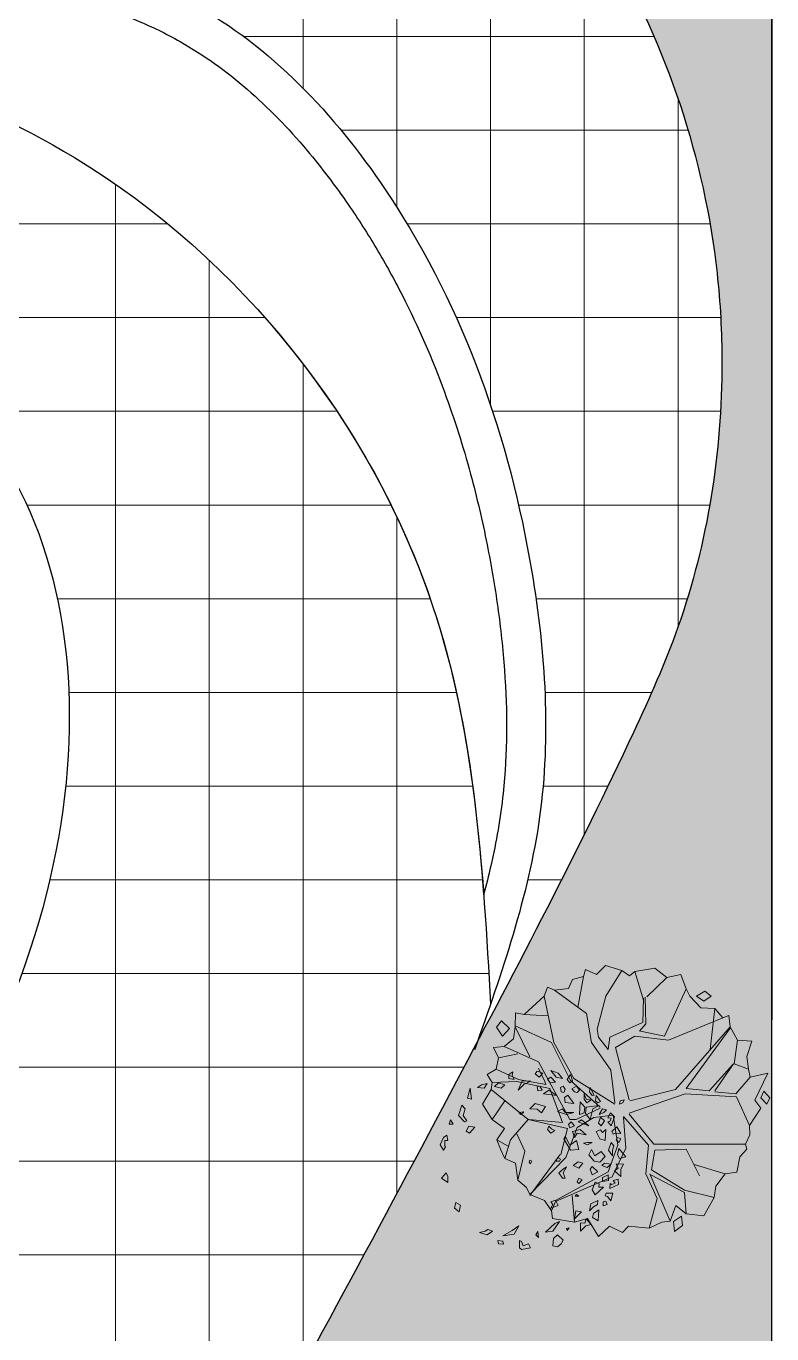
# Model space of a CAD drawing. Header units: inches. Extents: x -12 to 20935469, y -1604 to 24729220.
# Drawn here: x 20833780.5 to 20833875.9, y 24710458.7 to 24710626.2 of the extents above; entities that cross this region are included whole.
import ezdxf

# ---------------------------------------------------------------- set-up
doc = ezdxf.new("R2010")
doc.units = ezdxf.units.IN
doc.header["$LTSCALE"] = 0.03
doc.header["$MEASUREMENT"] = 0
doc.linetypes.add('ACAD_ISO08W100', pattern=[36, 24, -3, 6, -3])
for name, color, linetype, lineweight in [('green_.25', 82, 'Continuous', 0), ('Grid Line', 252, 'Continuous', 18), ('Hatch', 253, 'Continuous', 15), ('hatch-1', 253, 'Continuous', 5), ('ILLUSTR-TREE', 74, 'Continuous', 0), ('Main Wall', 7, 'Continuous', 30), ('wind.', 150, 'Continuous', 20)]:
    doc.layers.add(name, color=color, linetype=linetype, lineweight=lineweight)
doc.styles.add('ATTR', font='romans.shx', dxfattribs={"width": 0.8, "height": 0.7})

# ---------------------------------------------------------------- blocks, each defined once
blk = doc.blocks.new('fff')
at = {"layer": 'Grid Line', "color": 252, "linetype": 'ACAD_ISO08W100', "lineweight": 9, "ltscale": 80, "true_color": 0x939598}
blk.add_line((20832773.78, 24723521.1), (20832773.78, 24724698.78), dxfattribs=at)
blk = doc.blocks.new('GRN1')
at = {"layer": 'ILLUSTR-TREE', "true_color": 0x30441d}
h = blk.add_hatch(color=89, dxfattribs=at)
h.paths.add_polyline_path([(0.2571, -0.0526), (0.2603, -0.0695), (0.2735, -0.0695), (0.2817, -0.0569), (0.2702, -0.059)])
h.paths.add_polyline_path([(0.2406, -0.0821), (0.2308, -0.0927), (0.2357, -0.1137), (0.2472, -0.1011)])
h.paths.add_polyline_path([(0.1897, 0.2148), (0.1848, 0.2064), (0.1914, 0.2), (0.2078, 0.2021)])
h.paths.add_polyline_path([(0.193, 0.1853), (0.1848, 0.1727), (0.1963, 0.1642), (0.2127, 0.1642), (0.1963, 0.1706)])
h.paths.add_polyline_path([(0.1864, 0.1053), (0.2012, 0.1032), (0.2094, 0.1137), (0.1831, 0.1327)])
h.paths.add_polyline_path([(0.2603, 0.0969), (0.2653, 0.0779), (0.285, 0.0611), (0.2768, 0.0842)])
h.paths.add_polyline_path([(0.2078, 0.08), (0.2242, 0.0547), (0.2127, 0.0379), (0.2111, 0.0547)])
h.paths.add_polyline_path([(0.2521, -0.0021), (0.2538, -0.0274), (0.2242, -0.04), (0.2423, -0.0232)])
h.paths.add_polyline_path([(0.2653, 0.0253), (0.2751, 0.0126), (0.2833, 0.019), (0.2768, 0.0358)])
h.paths.add_polyline_path([(0.2373, 0.0274), (0.2357, 0.019), (0.2226, 0.0211), (0.2242, 0.0337)])
h.paths.add_polyline_path([(0.2488, 0.0758), (0.2472, 0.059), (0.2587, 0.0505), (0.2653, 0.0611)])
h.paths.add_polyline_path([(0.2094, 0.1958), (0.2078, 0.1895), (0.2193, 0.1811), (0.2324, 0.1832)])
h.paths.add_polyline_path([(0.2291, 0.1263), (0.2193, 0.1348), (0.2176, 0.1432), (0.2242, 0.1495), (0.2373, 0.1411)])
h.paths.add_polyline_path([(0.2373, 0.099), (0.2275, 0.1053), (0.2176, 0.1011), (0.2193, 0.0927), (0.2324, 0.0905)])
h.paths.add_polyline_path([(0.2538, 0.1284), (0.2472, 0.12), (0.2571, 0.1116), (0.2735, 0.1221)])
h.paths.add_polyline_path([(0.1963, -0.1853), (0.1996, -0.1979), (0.2308, -0.1895)])
h.paths.add_polyline_path([(0.2456, -0.1369), (0.2308, -0.1453), (0.2324, -0.1663), (0.2406, -0.1537)])
h.paths.add_polyline_path([(0.0402, 0.1474), (0.0386, 0.1221), (0.0731, 0.1011), (0.0813, 0.1053), (0.0534, 0.12), (0.0682, 0.1411)])
h.paths.add_polyline_path([(0.0731, 0.278), (0.0616, 0.2716), (0.0698, 0.2632), (0.078, 0.2674)])
h.paths.add_polyline_path([(-0.2275, -0.0884), (-0.2226, -0.0526), (-0.1963, -0.0379), (-0.2111, -0.059)])
h.paths.add_polyline_path([(0.0205, 0.2527), (0.0386, 0.24), (0.0616, 0.2485), (0.0517, 0.2569), (0.0386, 0.2527)])
h.paths.add_polyline_path([(-0.2406, 0.099), (-0.2242, 0.0821), (-0.2357, 0.0695), (-0.2587, 0.0674), (-0.262, 0.0821), (-0.2521, 0.0927)])
h.paths.add_polyline_path([(-0.2324, 0.0232), (-0.2242, 0.0147), (-0.2143, 0.0211)])
h.paths.add_polyline_path([(-0.1307, 0.2358), (-0.1344, 0.2232), (-0.1226, 0.2231), (-0.1198, 0.2319)])
h.paths.add_polyline_path([(-0.1039, 0.2299), (-0.106, 0.2367), (-0.1191, 0.2474), (-0.0951, 0.2536), (-0.0951, 0.2327)])
h.paths.add_polyline_path([(-0.0555, 0.2396), (-0.0585, 0.2217), (-0.0467, 0.2215), (-0.0384, 0.2388)])
h.paths.add_polyline_path([(-0.0771, 0.224), (-0.1, 0.1981), (-0.0846, 0.1897), (-0.0609, 0.1985), (-0.0663, 0.2109), (-0.0766, 0.2096)])
h.paths.add_polyline_path([(-0.216, 0.0442), (-0.2127, 0.0674), (-0.1831, 0.0884), (-0.1897, 0.0737)])
h.paths.add_polyline_path([(-0.1421, 0.0611), (-0.1339, 0.0842), (-0.1174, 0.0758), (-0.1224, 0.0611), (-0.1306, 0.0674)])
h.paths.add_polyline_path([(-0.1812, 0.2081), (-0.1707, 0.1899), (-0.1581, 0.1935), (-0.1472, 0.2104)])
h.paths.add_polyline_path([(-0.2132, 0.1534), (-0.187, 0.1527), (-0.1886, 0.166), (-0.1749, 0.1708), (-0.1924, 0.186), (-0.1969, 0.1696)])
h.paths.add_polyline_path([(-0.15, 0.1808), (-0.1283, 0.1846), (-0.118, 0.2068), (-0.1309, 0.2058), (-0.1372, 0.1936)])
h.paths.add_polyline_path([(-0.1536, 0.1558), (-0.1749, 0.1348), (-0.1503, 0.139)])
h.paths.add_polyline_path([(-0.1043, 0.1474), (-0.1043, 0.1369), (-0.0994, 0.1411)])
h.paths.add_polyline_path([(-0.2028, 0.1179), (-0.2111, 0.1116), (-0.2045, 0.1095)])
h.paths.add_polyline_path([(-0.0205, 0.099), (-0.032, 0.0863), (-0.0485, 0.0969), (-0.0485, 0.1053), (-0.032, 0.099), (-0.014, 0.1095)])
h.paths.add_polyline_path([(0.0189, 0.2295), (0.0008, 0.2127), (0.0041, 0.1958), (0.0238, 0.179), (0.0402, 0.1874), (0.0205, 0.1979), (0.0337, 0.2169)])
h.paths.add_polyline_path([(-0.0287, 0.2064), (-0.0386, 0.1895), (-0.0205, 0.1832), (-0.0123, 0.1895)])
h.paths.add_polyline_path([(-0.0534, 0.1579), (-0.0649, 0.1474), (-0.06, 0.1432), (-0.0485, 0.1474)])
h.paths.add_polyline_path([(0.0178, 0.294), (0.0123, 0.2737), (0.0238, 0.2674), (0.0435, 0.2716)])
h.paths.add_polyline_path([(-0.0435, 0.278), (-0.0255, 0.259), (-0.0172, 0.2695), (-0.0041, 0.2632), (-0.0057, 0.2864), (-0.0205, 0.278)])
h.paths.add_polyline_path([(-0.0808, 0.244), (-0.0685, 0.2712), (-0.0515, 0.2704), (-0.056, 0.254), (-0.0646, 0.2603), (-0.0686, 0.2503), (-0.0653, 0.2447)])
h.paths.add_polyline_path([(0.0041, 0.0021), (-0.0041, -0.0021), (0.0008, -0.0063), (0.0074, -0.0042)])
h.paths.add_polyline_path([(0.0041, 0.0884), (0.0107, 0.0905), (0.0156, 0.0821), (0.0041, 0.0779)])
h.paths.add_polyline_path([(-0.0025, 0.16), (-0.0172, 0.1474), (-0.009, 0.1306), (0.0025, 0.1453)])
h.paths.add_polyline_path([(-0.0057, 0.2485), (-0.0156, 0.2358), (-0.009, 0.219), (-0.0025, 0.2274)])
h.paths.add_polyline_path([(0.0616, 0.1895), (0.055, 0.1748), (0.06, 0.1621), (0.0616, 0.1748)])
h.paths.add_polyline_path([(0.1634, 0.2337), (0.1552, 0.2253), (0.1486, 0.2106), (0.1667, 0.2211)])
h.paths.add_polyline_path([(0.1552, 0.1327), (0.1486, 0.1095), (0.1585, 0.0821), (0.1667, 0.0969), (0.1552, 0.1053)])
h.paths.add_polyline_path([(0.0994, 0.0737), (0.0912, 0.0611), (0.1027, 0.0505), (0.1125, 0.0547), (0.1043, 0.0632)])
h.paths.add_polyline_path([(0.1569, -0.0232), (0.1486, -0.0316), (0.1552, -0.0379)])
h.paths.add_polyline_path([(0.1536, 0.0316), (0.1651, 0.019), (0.1667, -0.0042), (0.1831, 0.0126), (0.1733, 0.0442)])
h.paths.add_polyline_path([(0.1027, 0.2316), (0.0682, 0.2295), (0.0731, 0.2127), (0.0961, 0.2021), (0.101, 0.2148), (0.0928, 0.2211)])
h.paths.add_polyline_path([(0.1289, 0.2274), (0.1142, 0.2169), (0.1224, 0.2085), (0.1404, 0.2148)])
h.paths.add_polyline_path([(0.0862, 0.1706), (0.0912, 0.1432), (0.078, 0.1348), (0.0961, 0.1284), (0.1027, 0.1516)])
h.paths.add_polyline_path([(0.1339, 0.1832), (0.1667, 0.1916), (0.1766, 0.2106), (0.1716, 0.1706), (0.1519, 0.1685)])
h.paths.add_polyline_path([(0.1257, 0.1453), (0.1142, 0.179), (0.1322, 0.1558)])
h.paths.add_polyline_path([(0.1536, 0.1642), (0.1486, 0.1495), (0.1881, 0.1516), (0.1716, 0.1663)])
h.paths.add_polyline_path([(0.1142, 0.1348), (0.1076, 0.12), (0.1174, 0.1158), (0.1257, 0.1242)])
h.paths.add_polyline_path([(0.0879, 0.2548), (0.0912, 0.2611), (0.0895, 0.278), (0.1109, 0.2653), (0.0961, 0.2506)])
h.paths.add_polyline_path([(0.1142, 0.2485), (0.1421, 0.259), (0.1536, 0.2464), (0.1388, 0.2379), (0.1371, 0.2485), (0.1273, 0.2443), (0.1257, 0.2379)])
h.paths.add_polyline_path([(-0.2521, -0.0084), (-0.2653, -0.0021), (-0.2702, -0.0295), (-0.2653, -0.0358), (-0.2423, -0.0358), (-0.2456, -0.0295), (-0.2587, -0.0253)])
h.paths.add_polyline_path([(-0.2538, -0.0863), (-0.2439, -0.0884), (-0.2423, -0.1032), (-0.2521, -0.1011)])
h.paths.add_polyline_path([(0.055, -0.2822), (0.0386, -0.2716), (0.0485, -0.2653), (0.0517, -0.2674), (0.0682, -0.2674), (0.0682, -0.259), (0.0846, -0.2611), (0.078, -0.2716)])
h.paths.add_polyline_path([(-0.1322, -0.219), (-0.1536, -0.2232), (-0.1421, -0.2379), (-0.124, -0.2337)])
h.paths.add_polyline_path([(-0.2176, -0.16), (-0.2242, -0.1369), (-0.2127, -0.12), (-0.2078, -0.1348), (-0.2127, -0.1432)])
h.paths.add_polyline_path([(-0.0485, -0.278), (-0.0616, -0.259), (-0.0435, -0.259), (-0.032, -0.2632)])
h.paths.add_polyline_path([(0.1289, -0.2), (0.1257, -0.2064), (0.1454, -0.2253), (0.1782, -0.2148), (0.1667, -0.2043), (0.1454, -0.2106)])
h.paths.add_polyline_path([(0.1191, -0.2548), (0.1322, -0.2506), (0.1191, -0.2422)])
h.paths.add_polyline_path([(0.1092, -0.1748), (0.0912, -0.1916), (0.0977, -0.2021), (0.1125, -0.1937)])
at = {"layer": 'ILLUSTR-TREE', "color": 89, "true_color": 0x30441d}
for p, q in [((-0.0057, 0.2864), (-0.0205, 0.278)), ((-0.0041, 0.2632), (-0.0057, 0.2864)), ((0.0178, 0.294), (0.0123, 0.2737)), ((0.0435, 0.2716), (0.0178, 0.294)), ((-0.1191, 0.2474), (-0.0951, 0.2536)), ((-0.106, 0.2367), (-0.1191, 0.2474)), ((-0.0951, 0.2536), (-0.0951, 0.2327)), ((-0.0808, 0.244), (-0.0685, 0.2712)), ((-0.0653, 0.2447), (-0.0808, 0.244)), ((-0.0646, 0.2603), (-0.0686, 0.2503)), ((-0.0686, 0.2503), (-0.0653, 0.2447)), ((-0.0685, 0.2712), (-0.0515, 0.2704)), ((-0.056, 0.254), (-0.0646, 0.2603)), ((-0.0515, 0.2704), (-0.056, 0.254)), ((-0.0205, 0.278), (-0.0435, 0.278)), ((-0.0435, 0.278), (-0.0255, 0.259)), ((-0.0255, 0.259), (-0.0172, 0.2695)), ((-0.0172, 0.2695), (-0.0041, 0.2632)), ((-0.0057, 0.2485), (-0.0156, 0.2358)), ((-0.0025, 0.2274), (-0.0057, 0.2485)), ((0.0123, 0.2737), (0.0238, 0.2674)), ((0.0386, 0.2527), (0.0205, 0.2527)), ((0.0205, 0.2527), (0.0386, 0.24)), ((0.0238, 0.2674), (0.0435, 0.2716)), ((0.0517, 0.2569), (0.0386, 0.2527)), ((0.0386, 0.24), (0.0616, 0.2485)), ((0.0616, 0.2485), (0.0517, 0.2569)), ((0.0731, 0.278), (0.0616, 0.2716)), ((0.0616, 0.2716), (0.0698, 0.2632)), ((0.0698, 0.2632), (0.078, 0.2674)), ((0.078, 0.2674), (0.0731, 0.278)), ((0.0879, 0.2548), (0.0912, 0.2611)), ((0.0961, 0.2506), (0.0879, 0.2548)), ((0.0895, 0.278), (0.1109, 0.2653)), ((0.0912, 0.2611), (0.0895, 0.278)), ((0.1109, 0.2653), (0.0961, 0.2506)), ((0.1142, 0.2485), (0.1421, 0.259)), ((0.1257, 0.2379), (0.1142, 0.2485)), ((0.1273, 0.2443), (0.1257, 0.2379)), ((0.1371, 0.2485), (0.1273, 0.2443)), ((0.1388, 0.2379), (0.1371, 0.2485)), ((0.1536, 0.2464), (0.1388, 0.2379)), ((0.1421, 0.259), (0.1536, 0.2464)), ((-0.1472, 0.2104), (-0.1812, 0.2081)), ((-0.1812, 0.2081), (-0.1707, 0.1899)), ((-0.1581, 0.1935), (-0.1472, 0.2104)), ((-0.1309, 0.2058), (-0.1372, 0.1936)), ((-0.1307, 0.2358), (-0.1344, 0.2232)), ((-0.1344, 0.2232), (-0.1226, 0.2231)), ((-0.118, 0.2068), (-0.1309, 0.2058)), ((-0.1198, 0.2319), (-0.1307, 0.2358)), ((-0.1283, 0.1846), (-0.118, 0.2068)), ((-0.1226, 0.2231), (-0.1198, 0.2319)), ((-0.1039, 0.2299), (-0.106, 0.2367)), ((-0.0951, 0.2327), (-0.1039, 0.2299)), ((-0.0771, 0.224), (-0.1, 0.1981)), ((-0.0766, 0.2096), (-0.0771, 0.224)), ((-0.0663, 0.2109), (-0.0766, 0.2096)), ((-0.0609, 0.1985), (-0.0663, 0.2109)), ((-0.0555, 0.2396), (-0.0585, 0.2217)), ((-0.0585, 0.2217), (-0.0467, 0.2215)), ((-0.0384, 0.2388), (-0.0555, 0.2396)), ((-0.0467, 0.2215), (-0.0384, 0.2388)), ((-0.0287, 0.2064), (-0.0386, 0.1895)), ((-0.0123, 0.1895), (-0.0287, 0.2064)), ((-0.0156, 0.2358), (-0.009, 0.219)), ((-0.009, 0.219), (-0.0025, 0.2274)), ((0.0189, 0.2295), (0.0008, 0.2127)), ((0.0008, 0.2127), (0.0041, 0.1958)), ((0.0337, 0.2169), (0.0189, 0.2295)), ((0.0205, 0.1979), (0.0337, 0.2169)), ((0.1027, 0.2316), (0.0682, 0.2295)), ((0.0682, 0.2295), (0.0731, 0.2127)), ((0.0731, 0.2127), (0.0961, 0.2021)), ((0.0928, 0.2211), (0.1027, 0.2316)), ((0.101, 0.2148), (0.0928, 0.2211)), ((0.0961, 0.2021), (0.101, 0.2148)), ((0.1289, 0.2274), (0.1142, 0.2169)), ((0.1142, 0.2169), (0.1224, 0.2085)), ((0.1224, 0.2085), (0.1404, 0.2148)), ((0.1404, 0.2148), (0.1289, 0.2274)), ((0.1552, 0.2253), (0.1486, 0.2106)), ((0.1486, 0.2106), (0.1667, 0.2211)), ((0.1634, 0.2337), (0.1552, 0.2253)), ((0.1667, 0.2211), (0.1634, 0.2337)), ((0.1667, 0.1916), (0.1766, 0.2106)), ((0.1766, 0.2106), (0.1716, 0.1706)), ((0.1897, 0.2148), (0.1848, 0.2064)), ((0.1848, 0.2064), (0.1914, 0.2)), ((0.2078, 0.2021), (0.1897, 0.2148)), ((-0.1969, 0.1696), (-0.2132, 0.1534)), ((-0.1924, 0.186), (-0.1969, 0.1696)), ((-0.1749, 0.1708), (-0.1924, 0.186)), ((-0.1886, 0.166), (-0.1749, 0.1708)), ((-0.187, 0.1527), (-0.1886, 0.166)), ((-0.1707, 0.1899), (-0.1581, 0.1935)), ((-0.1372, 0.1936), (-0.15, 0.1808)), ((-0.15, 0.1808), (-0.1283, 0.1846)), ((-0.1, 0.1981), (-0.0846, 0.1897)), ((-0.0846, 0.1897), (-0.0609, 0.1985)), ((-0.0386, 0.1895), (-0.0205, 0.1832)), ((-0.0205, 0.1832), (-0.0123, 0.1895)), ((0.0041, 0.1958), (0.0238, 0.179)), ((0.0402, 0.1874), (0.0205, 0.1979)), ((0.0238, 0.179), (0.0402, 0.1874)), ((0.0616, 0.1895), (0.055, 0.1748)), ((0.055, 0.1748), (0.06, 0.1621)), ((0.06, 0.1621), (0.0616, 0.1748)), ((0.0616, 0.1748), (0.0616, 0.1895)), ((0.1027, 0.1516), (0.0862, 0.1706)), ((0.0862, 0.1706), (0.0912, 0.1432)), ((0.1142, 0.179), (0.1322, 0.1558)), ((0.1257, 0.1453), (0.1142, 0.179)), ((0.1339, 0.1832), (0.1667, 0.1916)), ((0.1519, 0.1685), (0.1339, 0.1832)), ((0.1536, 0.1642), (0.1486, 0.1495)), ((0.1716, 0.1706), (0.1519, 0.1685)), ((0.1716, 0.1663), (0.1536, 0.1642)), ((0.1881, 0.1516), (0.1716, 0.1663)), ((0.193, 0.1853), (0.1848, 0.1727)), ((0.1848, 0.1727), (0.1963, 0.1642)), ((0.1914, 0.2), (0.2078, 0.2021)), ((0.1963, 0.1706), (0.193, 0.1853)), ((0.2127, 0.1642), (0.1963, 0.1706)), ((0.1963, 0.1642), (0.2127, 0.1642)), ((0.2094, 0.1958), (0.2078, 0.1895)), ((0.2078, 0.1895), (0.2193, 0.1811)), ((0.2324, 0.1832), (0.2094, 0.1958)), ((0.2193, 0.1811), (0.2324, 0.1832)), ((-0.2132, 0.1534), (-0.187, 0.1527)), ((-0.1536, 0.1558), (-0.1749, 0.1348)), ((-0.1749, 0.1348), (-0.1503, 0.139)), ((-0.1503, 0.139), (-0.1536, 0.1558)), ((-0.0994, 0.1411), (-0.1043, 0.1474)), ((-0.1043, 0.1474), (-0.1043, 0.1369)), ((-0.1043, 0.1369), (-0.0994, 0.1411)), ((-0.0534, 0.1579), (-0.0649, 0.1474)), ((-0.0649, 0.1474), (-0.06, 0.1432)), ((-0.06, 0.1432), (-0.0485, 0.1474)), ((-0.0485, 0.1474), (-0.0534, 0.1579)), ((-0.0025, 0.16), (-0.0172, 0.1474)), ((-0.0172, 0.1474), (-0.009, 0.1306)), ((-0.009, 0.1306), (0.0025, 0.1453)), ((0.0025, 0.1453), (-0.0025, 0.16)), ((0.0402, 0.1474), (0.0386, 0.1221)), ((0.0386, 0.1221), (0.0731, 0.1011)), ((0.0682, 0.1411), (0.0402, 0.1474)), ((0.0534, 0.12), (0.0682, 0.1411)), ((0.0912, 0.1432), (0.078, 0.1348)), ((0.078, 0.1348), (0.0961, 0.1284)), ((0.0961, 0.1284), (0.1027, 0.1516)), ((0.1142, 0.1348), (0.1076, 0.12)), ((0.1257, 0.1242), (0.1142, 0.1348)), ((0.1174, 0.1158), (0.1257, 0.1242)), ((0.1322, 0.1558), (0.1257, 0.1453)), ((0.1486, 0.1495), (0.1881, 0.1516)), ((0.1552, 0.1327), (0.1486, 0.1095)), ((0.1552, 0.1053), (0.1552, 0.1327)), ((0.2094, 0.1137), (0.1831, 0.1327)), ((0.1831, 0.1327), (0.1864, 0.1053)), ((0.2176, 0.1432), (0.2242, 0.1495)), ((0.2193, 0.1348), (0.2176, 0.1432)), ((0.2291, 0.1263), (0.2193, 0.1348)), ((0.2242, 0.1495), (0.2373, 0.1411)), ((0.2373, 0.1411), (0.2291, 0.1263)), ((0.2538, 0.1284), (0.2472, 0.12)), ((0.2735, 0.1221), (0.2538, 0.1284)), ((0.2571, 0.1116), (0.2735, 0.1221)), ((-0.262, 0.0821), (-0.2521, 0.0927)), ((-0.2587, 0.0674), (-0.262, 0.0821)), ((-0.2521, 0.0927), (-0.2406, 0.099)), ((-0.2406, 0.099), (-0.2242, 0.0821)), ((-0.2242, 0.0821), (-0.2357, 0.0695)), ((-0.2127, 0.0674), (-0.1831, 0.0884)), ((-0.2028, 0.1179), (-0.2111, 0.1116)), ((-0.2111, 0.1116), (-0.2045, 0.1095)), ((-0.2045, 0.1095), (-0.2028, 0.1179)), ((-0.1831, 0.0884), (-0.1897, 0.0737)), ((-0.1421, 0.0611), (-0.1339, 0.0842)), ((-0.1339, 0.0842), (-0.1174, 0.0758)), ((-0.0485, 0.1053), (-0.032, 0.099)), ((-0.0485, 0.0969), (-0.0485, 0.1053)), ((-0.032, 0.0863), (-0.0485, 0.0969)), ((-0.032, 0.099), (-0.014, 0.1095)), ((-0.0205, 0.099), (-0.032, 0.0863)), ((-0.014, 0.1095), (-0.0205, 0.099)), ((0.0041, 0.0884), (0.0107, 0.0905)), ((0.0041, 0.0779), (0.0041, 0.0884)), ((0.0156, 0.0821), (0.0041, 0.0779)), ((0.0107, 0.0905), (0.0156, 0.0821)), ((0.0813, 0.1053), (0.0534, 0.12)), ((0.0731, 0.1011), (0.0813, 0.1053)), ((0.1076, 0.12), (0.1174, 0.1158)), ((0.1486, 0.1095), (0.1585, 0.0821)), ((0.1667, 0.0969), (0.1552, 0.1053)), ((0.1585, 0.0821), (0.1667, 0.0969)), ((0.1864, 0.1053), (0.2012, 0.1032)), ((0.2012, 0.1032), (0.2094, 0.1137)), ((0.2275, 0.1053), (0.2176, 0.1011)), ((0.2176, 0.1011), (0.2193, 0.0927)), ((0.2193, 0.0927), (0.2324, 0.0905)), ((0.2373, 0.099), (0.2275, 0.1053)), ((0.2324, 0.0905), (0.2373, 0.099)), ((0.2472, 0.12), (0.2571, 0.1116)), ((0.2768, 0.0842), (0.2603, 0.0969)), ((0.2603, 0.0969), (0.2653, 0.0779)), ((0.285, 0.0611), (0.2768, 0.0842)), ((-0.2357, 0.0695), (-0.2587, 0.0674)), ((-0.1897, 0.0737), (-0.216, 0.0442)), ((-0.216, 0.0442), (-0.2127, 0.0674)), ((-0.1306, 0.0674), (-0.1421, 0.0611)), ((-0.1224, 0.0611), (-0.1306, 0.0674)), ((-0.1174, 0.0758), (-0.1224, 0.0611)), ((0.0994, 0.0737), (0.0912, 0.0611)), ((0.0912, 0.0611), (0.1027, 0.0505)), ((0.1043, 0.0632), (0.0994, 0.0737)), ((0.1027, 0.0505), (0.1125, 0.0547)), ((0.1125, 0.0547), (0.1043, 0.0632)), ((0.1733, 0.0442), (0.1536, 0.0316)), ((0.1831, 0.0126), (0.1733, 0.0442)), ((0.2111, 0.0547), (0.2078, 0.08)), ((0.2078, 0.08), (0.2242, 0.0547)), ((0.2127, 0.0379), (0.2111, 0.0547)), ((0.2242, 0.0547), (0.2127, 0.0379)), ((0.2488, 0.0758), (0.2472, 0.059)), ((0.2472, 0.059), (0.2587, 0.0505)), ((0.2653, 0.0611), (0.2488, 0.0758)), ((0.2587, 0.0505), (0.2653, 0.0611)), ((0.2653, 0.0779), (0.285, 0.0611)), ((-0.2143, 0.0211), (-0.2324, 0.0232)), ((-0.2324, 0.0232), (-0.2242, 0.0147)), ((-0.2242, 0.0147), (-0.2143, 0.0211)), ((0.0041, 0.0021), (-0.0041, -0.0021)), ((0.0074, -0.0042), (0.0041, 0.0021)), ((0.1536, 0.0316), (0.1651, 0.019)), ((0.1651, 0.019), (0.1667, -0.0042)), ((0.1667, -0.0042), (0.1831, 0.0126)), ((0.2226, 0.0211), (0.2242, 0.0337)), ((0.2357, 0.019), (0.2226, 0.0211)), ((0.2242, 0.0337), (0.2373, 0.0274)), ((0.2373, 0.0274), (0.2357, 0.019)), ((0.2768, 0.0358), (0.2653, 0.0253)), ((0.2653, 0.0253), (0.2751, 0.0126)), ((0.2751, 0.0126), (0.2833, 0.019)), ((0.2833, 0.019), (0.2768, 0.0358)), ((-0.2653, -0.0021), (-0.2702, -0.0295)), ((-0.2702, -0.0295), (-0.2653, -0.0358)), ((-0.2521, -0.0084), (-0.2653, -0.0021)), ((-0.2653, -0.0358), (-0.2423, -0.0358)), ((-0.2587, -0.0253), (-0.2521, -0.0084)), ((-0.2456, -0.0295), (-0.2587, -0.0253)), ((-0.2423, -0.0358), (-0.2456, -0.0295)), ((-0.2226, -0.0526), (-0.1963, -0.0379)), ((-0.1963, -0.0379), (-0.2111, -0.059)), ((-0.0041, -0.0021), (0.0008, -0.0063)), ((0.0008, -0.0063), (0.0074, -0.0042)), ((0.1569, -0.0232), (0.1486, -0.0316)), ((0.1486, -0.0316), (0.1552, -0.0379)), ((0.1552, -0.0379), (0.1569, -0.0232)), ((0.2242, -0.04), (0.2423, -0.0232)), ((0.2538, -0.0274), (0.2242, -0.04)), ((0.2423, -0.0232), (0.2521, -0.0021)), ((0.2521, -0.0021), (0.2538, -0.0274)), ((-0.2275, -0.0884), (-0.2226, -0.0526)), ((-0.2111, -0.059), (-0.2275, -0.0884)), ((0.2702, -0.059), (0.2571, -0.0526)), ((0.2571, -0.0526), (0.2603, -0.0695)), ((0.2603, -0.0695), (0.2735, -0.0695)), ((0.2817, -0.0569), (0.2702, -0.059)), ((0.2735, -0.0695), (0.2817, -0.0569)), ((-0.2521, -0.1011), (-0.2538, -0.0863)), ((-0.2538, -0.0863), (-0.2439, -0.0884)), ((-0.2423, -0.1032), (-0.2521, -0.1011)), ((-0.2439, -0.0884), (-0.2423, -0.1032)), ((-0.2242, -0.1369), (-0.2127, -0.12)), ((-0.2127, -0.12), (-0.2078, -0.1348)), ((0.2406, -0.0821), (0.2308, -0.0927)), ((0.2308, -0.0927), (0.2357, -0.1137)), ((0.2357, -0.1137), (0.2472, -0.1011)), ((0.2472, -0.1011), (0.2406, -0.0821)), ((-0.2176, -0.16), (-0.2242, -0.1369)), ((-0.2127, -0.1432), (-0.2176, -0.16)), ((-0.2078, -0.1348), (-0.2127, -0.1432)), ((0.2456, -0.1369), (0.2308, -0.1453)), ((0.2308, -0.1453), (0.2324, -0.1663)), ((0.2324, -0.1663), (0.2406, -0.1537)), ((0.2406, -0.1537), (0.2456, -0.1369)), ((0.1092, -0.1748), (0.0912, -0.1916)), ((0.0912, -0.1916), (0.0977, -0.2021)), ((0.0977, -0.2021), (0.1125, -0.1937)), ((0.1125, -0.1937), (0.1092, -0.1748)), ((0.1289, -0.2), (0.1257, -0.2064)), ((0.1454, -0.2106), (0.1289, -0.2)), ((0.2308, -0.1895), (0.1963, -0.1853)), ((0.1963, -0.1853), (0.1996, -0.1979)), ((0.1996, -0.1979), (0.2308, -0.1895)), ((-0.1322, -0.219), (-0.1536, -0.2232)), ((-0.1536, -0.2232), (-0.1421, -0.2379)), ((-0.1421, -0.2379), (-0.124, -0.2337)), ((-0.124, -0.2337), (-0.1322, -0.219)), ((0.1191, -0.2422), (0.1191, -0.2548)), ((0.1322, -0.2506), (0.1191, -0.2422)), ((0.1257, -0.2064), (0.1454, -0.2253)), ((0.1667, -0.2043), (0.1454, -0.2106)), ((0.1454, -0.2253), (0.1782, -0.2148)), ((0.1782, -0.2148), (0.1667, -0.2043)), ((-0.0616, -0.259), (-0.0435, -0.259)), ((-0.0485, -0.278), (-0.0616, -0.259)), ((-0.032, -0.2632), (-0.0485, -0.278)), ((-0.0435, -0.259), (-0.032, -0.2632)), ((0.0386, -0.2716), (0.0485, -0.2653)), ((0.055, -0.2822), (0.0386, -0.2716)), ((0.0485, -0.2653), (0.0517, -0.2674)), ((0.0517, -0.2674), (0.0682, -0.2674)), ((0.078, -0.2716), (0.055, -0.2822)), ((0.0682, -0.259), (0.0846, -0.2611)), ((0.0682, -0.2674), (0.0682, -0.259)), ((0.0846, -0.2611), (0.078, -0.2716)), ((0.1191, -0.2548), (0.1322, -0.2506))]:
    blk.add_line(p, q, dxfattribs=at)
blk = doc.blocks.new('TREE_009')
at = {"layer": 'ILLUSTR-TREE'}
for p, q in [((-12174.22, 13910.26), (-12175.66, 13905.24)), ((-12166.65, 13906.74), (-12174.22, 13910.26)), ((-12160.46, 13912.91), (-12166.65, 13906.74)), ((-12149.34, 13909.54), (-12160.46, 13912.91)), ((-12126.77, 13911.14), (-12140.45, 13908.76)), ((-12118.31, 13904.71), (-12126.77, 13911.14)), ((-12183.16, 13903.21), (-12185.91, 13897.04)), ((-12175.66, 13905.24), (-12183.16, 13903.21)), ((-12179.51, 13884.08), (-12175.66, 13905.24)), ((-12149.34, 13909.54), (-12160.26, 13891.83)), ((-12143.96, 13905.85), (-12149.34, 13909.54)), ((-12140.45, 13908.76), (-12143.96, 13905.85)), ((-12140.45, 13908.76), (-12134.4, 13889.01)), ((-12132.06, 13891.31), (-12118.31, 13904.71)), ((-12108.88, 13906.74), (-12118.31, 13904.71)), ((-12105.24, 13896.77), (-12108.88, 13906.74)), ((-12200.35, 13897.92), (-12202.62, 13891.83)), ((-12195.47, 13896.07), (-12200.35, 13897.92)), ((-12185.91, 13897.04), (-12195.47, 13896.07)), ((-12195.47, 13896.07), (-12173.46, 13879.85)), ((-12120.09, 13864.33), (-12105.24, 13896.77)), ((-12102.7, 13891.75), (-12105.24, 13896.77)), ((-12097.95, 13891.83), (-12092.45, 13895.36)), ((-12092.45, 13895.36), (-12088.05, 13891.83)), ((-12202.62, 13891.83), (-12216.38, 13879.14)), ((-12196.02, 13860.09), (-12202.62, 13891.83)), ((-12160.26, 13891.83), (-12166.31, 13869.26)), ((-12134.95, 13873.5), (-12134.4, 13890.42)), ((-12133.3, 13891.13), (-12132.75, 13872.79)), ((-12095.13, 13883.81), (-12102.7, 13891.75)), ((-12093, 13888.31), (-12097.95, 13891.83)), ((-12085.43, 13883.37), (-12095.13, 13883.81)), ((-12088.05, 13891.83), (-12093, 13888.31)), ((-12085.43, 13883.37), (-12088.74, 13855.16)), ((-12079.93, 13877.02), (-12085.43, 13883.37)), ((-12231.99, 13875), (-12235.43, 13870.59)), ((-12226.48, 13869.71), (-12231.99, 13875)), ((-12222.36, 13880.28), (-12222.43, 13870.68)), ((-12216.38, 13879.14), (-12222.36, 13880.28)), ((-12199.87, 13878.43), (-12216.38, 13879.14)), ((-12173.46, 13879.85), (-12170.16, 13860.09)), ((-12117.34, 13861.51), (-12079.93, 13877.02)), ((-12075.87, 13878.52), (-12079.93, 13877.02)), ((-12074.98, 13870.68), (-12075.87, 13878.52)), ((-12235.43, 13870.59), (-12231.3, 13864.41)), ((-12231.3, 13864.41), (-12226.48, 13869.71)), ((-12222.43, 13870.68), (-12223.73, 13862.65)), ((-12197.67, 13860.09), (-12222.43, 13871.38)), ((-12222.43, 13870.68), (-12212.52, 13850.22)), ((-12166.31, 13869.26), (-12165.21, 13863.62)), ((-12157.51, 13863.62), (-12135.5, 13873.5)), ((-12132.75, 13872.79), (-12137.15, 13867.85)), ((-12136.6, 13867.85), (-12120.09, 13864.33)), ((-12112.39, 13827.65), (-12074.98, 13870.68)), ((-12074.98, 13869.97), (-12105.24, 13828.35)), ((-12070.03, 13861.51), (-12074.98, 13870.68)), ((-12230.13, 13857.27), (-12237.49, 13856.48)), ((-12237.49, 13856.48), (-12233.98, 13849.52)), ((-12223.73, 13862.65), (-12230.13, 13857.27)), ((-12206.47, 13846.69), (-12230.13, 13857.27)), ((-12184.47, 13834), (-12197.67, 13860.09)), ((-12182.26, 13835.41), (-12196.02, 13860.09)), ((-12170.16, 13860.09), (-12156.96, 13841.05)), ((-12165.21, 13863.62), (-12158.61, 13855.16)), ((-12158.61, 13855.16), (-12157.51, 13863.62)), ((-12153.66, 13856.57), (-12140.45, 13864.33)), ((-12144.3, 13820.6), (-12153.66, 13856.57)), ((-12140.45, 13864.33), (-12117.34, 13861.51)), ((-12072.23, 13845.28), (-12070.03, 13861.51)), ((-12060.06, 13860.89), (-12070.03, 13861.51)), ((-12063.49, 13850.31), (-12060.06, 13860.89)), ((-12233.98, 13849.52), (-12235.63, 13841.76)), ((-12220.78, 13852.34), (-12233.98, 13849.52)), ((-12062.33, 13841.76), (-12063.49, 13850.31)), ((-12235.63, 13841.76), (-12241.62, 13837.97)), ((-12235.63, 13841.76), (-12220.23, 13834.7)), ((-12185.02, 13807.2), (-12206.47, 13846.69)), ((-12202.07, 13833.29), (-12206.47, 13842.46)), ((-12156.96, 13841.05), (-12154.21, 13818.48)), ((-12089.29, 13826.94), (-12072.78, 13845.28)), ((-12072.78, 13845.28), (-12085.43, 13826.94)), ((-12072.23, 13845.28), (-12062.33, 13841.76)), ((-12061.23, 13836.11), (-12062.33, 13841.76)), ((-12049.05, 13838.85), (-12061.23, 13836.11)), ((-12057.99, 13820.33), (-12049.05, 13838.85)), ((-12241.62, 13837.97), (-12238.38, 13832.59)), ((-12238.38, 13832.59), (-12238.93, 13827.65)), ((-12221.33, 13833.29), (-12238.38, 13832.59)), ((-12198.77, 13828.35), (-12221.33, 13833.29)), ((-12220.23, 13834.7), (-12201.52, 13831.18)), ((-12201.52, 13831.18), (-12202.07, 13833.29)), ((-12164.11, 13815.66), (-12184.47, 13834)), ((-12154.21, 13817.78), (-12182.26, 13835.41)), ((-12071.13, 13824.83), (-12061.23, 13836.11)), ((-12238.93, 13827.65), (-12245.05, 13817.69)), ((-12213.63, 13807.2), (-12238.93, 13827.65)), ((-12189.97, 13805.08), (-12198.77, 13828.35)), ((-12147.6, 13820.6), (-12150.36, 13819.89)), ((-12148.7, 13818.48), (-12147.6, 13820.6)), ((-12144.3, 13811.43), (-12105.79, 13824.83)), ((-12143.75, 13819.89), (-12112.39, 13827.65)), ((-12105.79, 13824.83), (-12070.58, 13822.71)), ((-12105.24, 13828.35), (-12089.29, 13826.94)), ((-12085.43, 13826.24), (-12071.13, 13824.83)), ((-12070.58, 13822.71), (-12061.78, 13802.96)), ((-12053.87, 13815.04), (-12057.99, 13820.33)), ((-12051.8, 13826.5), (-12053.87, 13822.1)), ((-12053.87, 13822.1), (-12049.74, 13817.69)), ((-12047.68, 13822.1), (-12051.8, 13826.5)), ((-12049.74, 13817.69), (-12047.68, 13822.1)), ((-12245.05, 13817.69), (-12238.38, 13807.2)), ((-12229.58, 13819.89), (-12238.38, 13807.2)), ((-12164.11, 13814.95), (-12180.61, 13807.2)), ((-12150.36, 13819.89), (-12150.9, 13817.78)), ((-12150.9, 13817.78), (-12148.7, 13818.48)), ((-12061.78, 13802.96), (-12053.87, 13815.04)), ((-12238.38, 13807.2), (-12229.92, 13800.94)), ((-12213.63, 13807.2), (-12225.73, 13793.09)), ((-12186.67, 13800.85), (-12213.63, 13807.2)), ((-12213.07, 13807.2), (-12189.97, 13805.08)), ((-12180.61, 13807.2), (-12185.02, 13807.2)), ((-12168.51, 13808.61), (-12180.06, 13801.55)), ((-12155.31, 13810.02), (-12168.51, 13808.61)), ((-12155.31, 13810.02), (-12152.01, 13789.56)), ((-12148.15, 13809.31), (-12131.1, 13789.56)), ((-12148.15, 13808.61), (-12146.5, 13787.45)), ((-12144.3, 13810.72), (-12127.25, 13790.27)), ((-12061.43, 13796.53), (-12061.78, 13802.96)), ((-12229.92, 13800.94), (-12235.08, 13793.09)), ((-12221.33, 13797.32), (-12215.83, 13785.33)), ((-12191.07, 13783.21), (-12186.67, 13800.85)), ((-12180.06, 13801.55), (-12187.77, 13781.1)), ((-12064.53, 13790.27), (-12061.43, 13796.53)), ((-12227.38, 13788.86), (-12235.08, 13793.09)), ((-12235.08, 13793.09), (-12232.68, 13786.83)), ((-12232.68, 13786.83), (-12229.58, 13780.39)), ((-12225.73, 13793.09), (-12229.58, 13780.39)), ((-12215.83, 13785.33), (-12220.78, 13765.58)), ((-12152.01, 13789.56), (-12158.61, 13771.22)), ((-12146.5, 13787.45), (-12155.86, 13767.7)), ((-12131.1, 13789.56), (-12132.75, 13769.81)), ((-12126.7, 13786.04), (-12128.9, 13772.63)), ((-12127.25, 13790.27), (-12064.53, 13790.27)), ((-12126.7, 13786.04), (-12105.24, 13786.74)), ((-12105.24, 13786.74), (-12095.89, 13768.4)), ((-12068.31, 13781.54), (-12063.49, 13786.83)), ((-12063.49, 13786.83), (-12064.53, 13790.27)), ((-12229.58, 13780.39), (-12222.36, 13777.13)), ((-12222.36, 13777.13), (-12220.78, 13765.58)), ((-12212.52, 13755), (-12191.62, 13783.21)), ((-12187.77, 13781.1), (-12212.52, 13755.71)), ((-12099.74, 13776.16), (-12078.28, 13769.81)), ((-12070.37, 13770.96), (-12068.31, 13781.54)), ((-12158.61, 13771.22), (-12194.92, 13751.47)), ((-12155.86, 13767.7), (-12194.92, 13750.77)), ((-12132.75, 13769.81), (-12125.05, 13752.89)), ((-12130, 13769.81), (-12116.24, 13737.37)), ((-12129.45, 13769.11), (-12106.34, 13757.12)), ((-12128.9, 13772.63), (-12106.34, 13758.53)), ((-12084.81, 13761.26), (-12078.28, 13769.81)), ((-12078.28, 13769.81), (-12070.37, 13770.96)), ((-12220.78, 13765.58), (-12214.79, 13760.38)), ((-12214.79, 13760.38), (-12212.52, 13755.71)), ((-12106.34, 13758.53), (-12085.98, 13753.59)), ((-12085.98, 13753.59), (-12084.81, 13761.26)), ((-12212.52, 13755.71), (-12202.42, 13751.56)), ((-12202.42, 13751.56), (-12197.67, 13744.42)), ((-12194.92, 13750.77), (-12197.67, 13744.42)), ((-12183.37, 13755), (-12181.71, 13736.66)), ((-12125.05, 13752.89), (-12130.55, 13732.43)), ((-12106.34, 13757.12), (-12105.24, 13742.31)), ((-12093.07, 13740.98), (-12085.98, 13753.59)), ((-12197.67, 13744.42), (-12196.91, 13739.22)), ((-12116.24, 13737.37), (-12112.32, 13748.04)), ((-12108.27, 13740.72), (-12113.77, 13737.19)), ((-12112.32, 13748.04), (-12105.24, 13742.31)), ((-12107.72, 13734.37), (-12108.27, 13740.72)), ((-12105.24, 13742.31), (-12093.07, 13740.98)), ((-12196.91, 13739.22), (-12181.71, 13736.66)), ((-12181.71, 13736.66), (-12172.84, 13739.22)), ((-12172.84, 13739.22), (-12165.28, 13726.88)), ((-12165.28, 13726.88), (-12157.71, 13733.93)), ((-12157.71, 13733.93), (-12148.77, 13729.52)), ((-12148.77, 13729.52), (-12144.65, 13733.93)), ((-12144.65, 13733.93), (-12130.55, 13732.43)), ((-12130.55, 13732.43), (-12121.95, 13736.57)), ((-12121.95, 13736.57), (-12116.24, 13737.37)), ((-12113.77, 13737.19), (-12113.22, 13730.14)), ((-12113.22, 13730.14), (-12107.72, 13734.37))]:
    blk.add_line(p, q, dxfattribs=at)
at = {"layer": 'ILLUSTR-TREE', "style": 'ATTR', "width": 0.8, "flags": 9}
blk.add_attdef('ESTCODE', (-12147.6, 13820.6), '', height=1.05, dxfattribs=at)

msp = doc.modelspace()

# ---------------------------------------------------------------- hatches: boundary and pattern name
at = {"layer": 'green_.25', "lineweight": 18}
h = msp.add_hatch(dxfattribs=at)
h.set_pattern_fill('AR-SAND', color=256, scale=5, angle=360)
h.set_pattern_definition([(37.5, (-9748.9194, 3429.13), (-0.3149667905, 9.634118845), [0, -7.6, 0, -8.5, 0, -8.125]), (7.5, (-9748.92, 3429.13), (8.8488835263, 14.110730326), [0, -4.1, 0, -6.85, 0, -2.625]), (327.5, (-9755.0694, 3429.13), (15.5707093088, 0.0282952677), [0, -2.5, 0, -9, 0, -11.75]), (317.5, (-9755.07, 3429.13), (15.030633023, 4.3883778247), [0, -1.25, 0, -5.9, 0, -6.75])])
edge = h.paths.add_edge_path()
edge.add_line((20833875.89, 24710722.84), (20833865.89, 24710723))
edge.add_line((20833865.89, 24710723), (20833865.89, 24710732.84))
edge.add_line((20833865.89, 24710732.84), (20833696.74, 24710732.84))
edge.add_spline(control_points=[(20833696.74, 24710732.84), (20833707.33, 24710722.84), (20833727.57, 24710703.75), (20833762.29, 24710688.02), (20833796.73, 24710685.21), (20833823.14, 24710671.73), (20833842.86, 24710654.13), (20833860.23, 24710630.35), (20833868.52, 24710605.39), (20833870.11, 24710575.51), (20833866.93, 24710555.09), (20833853.41, 24710524.91), (20833833.79, 24710487.72), (20833816.12, 24710454.51), (20833800.8, 24710427.81), (20833805.44, 24710410.89), (20833816.12, 24710391.54), (20833826.05, 24710383.23), (20833832.48, 24710377.85)], knot_values=[0.017867, 0.017867, 0.017867, 0.017867, 43.554295, 83.160196, 111.305698, 146.347364, 169.598441, 190.192176, 234.215213, 245.626706, 279.999401, 294.635057, 344.735937, 406.07088, 407.706442, 436.81212, 450.261859, 474.954763, 474.954763, 474.954763, 474.954763], degree=3, periodic=0)
edge.add_line((20833832.48, 24710377.85), (20833865.89, 24710377.85))
edge.add_line((20833865.89, 24710377.85), (20833865.89, 24710388.84))
edge.add_line((20833865.89, 24710388.84), (20833875.89, 24710388.84))
edge.add_line((20833875.89, 24710388.84), (20833875.89, 24710722.84))

# ---------------------------------------------------------------- linework, layer by layer
for p, q in [((20833875.89, 24710722.84), (20833875.89, 24710498.95)), ((20833875.89, 24710388.84), (20833875.89, 24710722.84))]:
    msp.add_line(p, q)
msp.add_ellipse((20833725.47, 24710515.62), major_axis=(37.29, 68.92), ratio=0.691431)
for points in [[(20833560.97, 24710733.34), (20833558.92, 24710715.52), (20833566.46, 24710680.91), (20833587.33, 24710648.38), (20833611.19, 24710630.17), (20833642.64, 24710619.37), (20833676.48, 24710619.69), (20833700.47, 24710628.34), (20833730.18, 24710637.72), (20833771.29, 24710637.77), (20833802.75, 24710628.49), (20833827.02, 24710604.35), (20833845.17, 24710556.32), (20833846.17, 24710524.91), (20833837.85, 24710495.11)], [(20833692.67, 24710624.95), (20833738.41, 24710624.95), (20833786.63, 24710609.37), (20833832.52, 24710551.84), (20833839.89, 24710500.94)]]:
    msp.add_spline(points, degree=3)
for points, knots in [([(20833696.73, 24710732.86), (20833707.33, 24710722.85), (20833727.57, 24710703.75), (20833762.29, 24710688.02), (20833796.73, 24710685.21), (20833823.14, 24710671.73), (20833842.86, 24710654.13), (20833860.23, 24710630.35), (20833868.52, 24710605.39), (20833870.11, 24710575.51), (20833866.93, 24710555.09), (20833853.41, 24710524.91), (20833833.79, 24710487.72), (20833816.12, 24710454.51), (20833800.8, 24710427.81), (20833805.44, 24710410.89), (20833816.12, 24710391.54), (20833826.05, 24710383.23), (20833832.48, 24710377.85)], [0, 0, 0, 0, 43.554295, 83.160196, 111.305698, 146.347364, 169.598441, 190.192176, 234.215213, 245.626706, 279.999401, 294.635057, 344.735937, 406.07088, 407.706442, 436.81212, 450.261859, 474.954763, 474.954763, 474.954763, 474.954763]), ([(20833707.24, 24710625.66), (20833707.36, 24710625.71), (20833707.49, 24710625.75), (20833710.98, 24710627.1), (20833714.35, 24710628.32), (20833720.63, 24710630.32), (20833723.54, 24710631.14), (20833728.12, 24710632.22), (20833729.78, 24710632.57), (20833733.11, 24710633.16), (20833734.79, 24710633.42), (20833739.86, 24710634.03), (20833743.27, 24710634.27), (20833749.85, 24710634.42), (20833753, 24710634.37), (20833758.68, 24710634.08), (20833761.2, 24710633.89), (20833765.73, 24710633.44), (20833767.73, 24710633.2), (20833771.3, 24710632.73), (20833772.86, 24710632.5), (20833775.97, 24710632.01), (20833777.52, 24710631.74), (20833782.09, 24710630.85), (20833785.08, 24710630.14), (20833790.23, 24710628.61), (20833792.43, 24710627.83), (20833796.5, 24710626.13), (20833798.38, 24710625.22), (20833803.18, 24710622.5), (20833806.04, 24710620.44), (20833811.45, 24710615.75), (20833814, 24710613.12), (20833818.26, 24710608.08), (20833820.02, 24710605.74), (20833822.97, 24710601.46), (20833824.19, 24710599.55), (20833826.49, 24710595.67), (20833827.58, 24710593.7), (20833830.65, 24710587.69), (20833832.44, 24710583.56), (20833835.26, 24710575.89), (20833836.37, 24710572.38), (20833838.14, 24710565.84), (20833838.85, 24710562.83), (20833839.98, 24710557.12), (20833840.44, 24710554.44), (20833841.19, 24710549.07), (20833841.48, 24710546.39), (20833842.06, 24710538.38), (20833842.04, 24710533.09), (20833841.33, 24710526.37), (20833841.12, 24710524.83), (20833840.59, 24710521.74), (20833840.28, 24710520.2), (20833839.64, 24710517.42), (20833839.34, 24710516.19), (20833839.01, 24710514.96)], [219.914893, 219.914893, 219.914893, 219.914893, 220.324097, 220.324097, 231.297781, 231.297781, 240.763971, 240.763971, 246.167085, 246.167085, 251.570199, 251.570199, 262.376427, 262.376427, 272.144324, 272.144324, 279.892018, 279.892018, 285.986209, 285.986209, 290.764394, 290.764394, 295.542579, 295.542579, 305.098949, 305.098949, 312.640735, 312.640735, 319.563927, 319.563927, 331.131805, 331.131805, 342.699684, 342.699684, 351.773406, 351.773406, 358.78449, 358.78449, 365.795574, 365.795574, 379.817741, 379.817741, 391.235257, 391.235257, 400.794294, 400.794294, 409.13663, 409.13663, 417.478966, 417.478966, 434.163639, 434.163639, 439.196724, 439.196724, 444.229808, 444.229808, 448.222832, 448.222832, 448.222832, 448.222832]), ([(20833811.02, 24710588.86), (20833820.6, 24710578), (20833834.69, 24710553.95), (20833838.06, 24710527.52), (20833839.01, 24710514.96)], [127.708387, 127.708387, 127.708387, 127.708387, 170.004607, 207.524254, 207.524254, 207.524254, 207.524254])]:
    msp.add_open_spline(points, degree=3, knots=knots)
at = {"layer": 'Hatch'}
msp.add_line((20833538.04, 24710600.86), (20833798.62, 24710600.86), dxfattribs=at)
at = {"layer": 'hatch-1'}
for p, q in [((20833875.89, 24710723), (20833875.89, 24710388.84)), ((20833815.89, 24710674.72), (20833815.89, 24710618.25)), ((20833827.89, 24710666.76), (20833827.89, 24710603.01)), ((20833839.89, 24710656.16), (20833839.89, 24710577.64)), ((20833851.89, 24710641.32), (20833851.89, 24710522.68)), ((20833808.3, 24710624.86), (20833860.82, 24710624.86)), ((20833863.89, 24710616.89), (20833863.89, 24710549.29)), ((20833820.76, 24710612.86), (20833865.17, 24710612.86)), ((20833875.89, 24710612.86), (20833875.89, 24710612.86)), ((20833791.89, 24710605.95), (20833791.89, 24710377.85)), ((20833829.23, 24710600.86), (20833867.99, 24710600.86)), ((20833875.89, 24710600.86), (20833875.89, 24710600.86)), ((20833803.89, 24710596.21), (20833803.89, 24710431.75)), ((20833535.35, 24710588.86), (20833811.02, 24710588.86)), ((20833835.51, 24710588.86), (20833869.35, 24710588.86)), ((20833875.89, 24710588.86), (20833875.89, 24710588.86)), ((20833815.89, 24710582.94), (20833815.89, 24710454.5)), ((20833772.63, 24710576.86), (20833820.23, 24710576.86)), ((20833840.15, 24710576.86), (20833869.32, 24710576.86)), ((20833875.89, 24710576.86), (20833875.89, 24710576.86)), ((20833780.54, 24710564.86), (20833827.16, 24710564.86)), ((20833843.48, 24710564.86), (20833867.94, 24710564.86)), ((20833875.89, 24710564.86), (20833875.89, 24710564.86)), ((20833827.89, 24710563.35), (20833827.89, 24710476.69)), ((20833784.45, 24710552.86), (20833832.18, 24710552.86)), ((20833845.71, 24710552.86), (20833865.07, 24710552.86)), ((20833875.89, 24710552.86), (20833875.89, 24710552.86)), ((20833785.91, 24710540.86), (20833835.52, 24710540.86)), ((20833846.85, 24710540.86), (20833860.51, 24710540.86)), ((20833785.5, 24710528.86), (20833837.61, 24710528.86)), ((20833846.61, 24710528.86), (20833854.91, 24710528.86)), ((20833783.46, 24710516.86), (20833838.86, 24710516.86)), ((20833844.64, 24710516.86), (20833848.97, 24710516.86)), ((20833779.87, 24710504.86), (20833839.67, 24710504.86)), ((20833774.69, 24710492.86), (20833836.47, 24710492.86)), ((20833767.7, 24710480.86), (20833830.11, 24710480.86)), ((20833758.35, 24710468.86), (20833823.69, 24710468.86))]:
    msp.add_line(p, q, dxfattribs=at)
at = {"layer": 'Main Wall', "lineweight": 30}
msp.add_line((20833875.89, 24710388.84), (20833875.89, 24710722.84), dxfattribs=at)
at = {"layer": 'Main Wall'}
msp.add_line((20833875.89, 24710388.84), (20833875.89, 24710722.84), dxfattribs=at)

# ---------------------------------------------------------------- block references
at = {"layer": 'ILLUSTR-TREE', "xscale": 0.1864712034882235, "yscale": 0.1864712034882235, "zscale": 0.1864712034882235}
msp.add_blockref('TREE_009', (20836122.19, 24707911.54), dxfattribs=at)
at = {"layer": 'ILLUSTR-TREE', "xscale": -41.25610748431738, "yscale": 41.25610748431738, "zscale": 41.25610748431738, "rotation": 270}
msp.add_blockref('GRN1', (20833845.09, 24710480.67), dxfattribs=at)
at = {"layer": 'wind.', "lineweight": 5}
msp.add_blockref('fff', (1102.11, -13272.74), dxfattribs=at)

doc.saveas('drawing.dxf')
